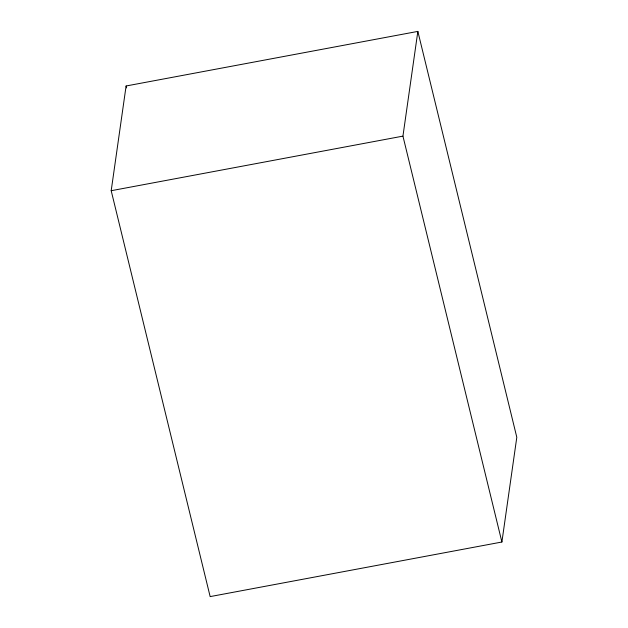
<?xml version="1.0" encoding="UTF-8"?>
<svg xmlns="http://www.w3.org/2000/svg" width="628" height="628" viewBox="0 0 628 628"><rect width="100%" height="100%" fill="white"/><g stroke="black" fill="none" stroke-linecap="round" stroke-linejoin="round"><path stroke-width="0.94" d="M111.195 190.708L126.102 85.981L417.848 31.4L516.805 437.292L501.898 542.019L210.152 596.6L111.195 190.708L402.94 136.127L417.848 31.4M402.94 136.127L501.898 542.019M126.102 85.981L126.566 87.889"/></g></svg>
